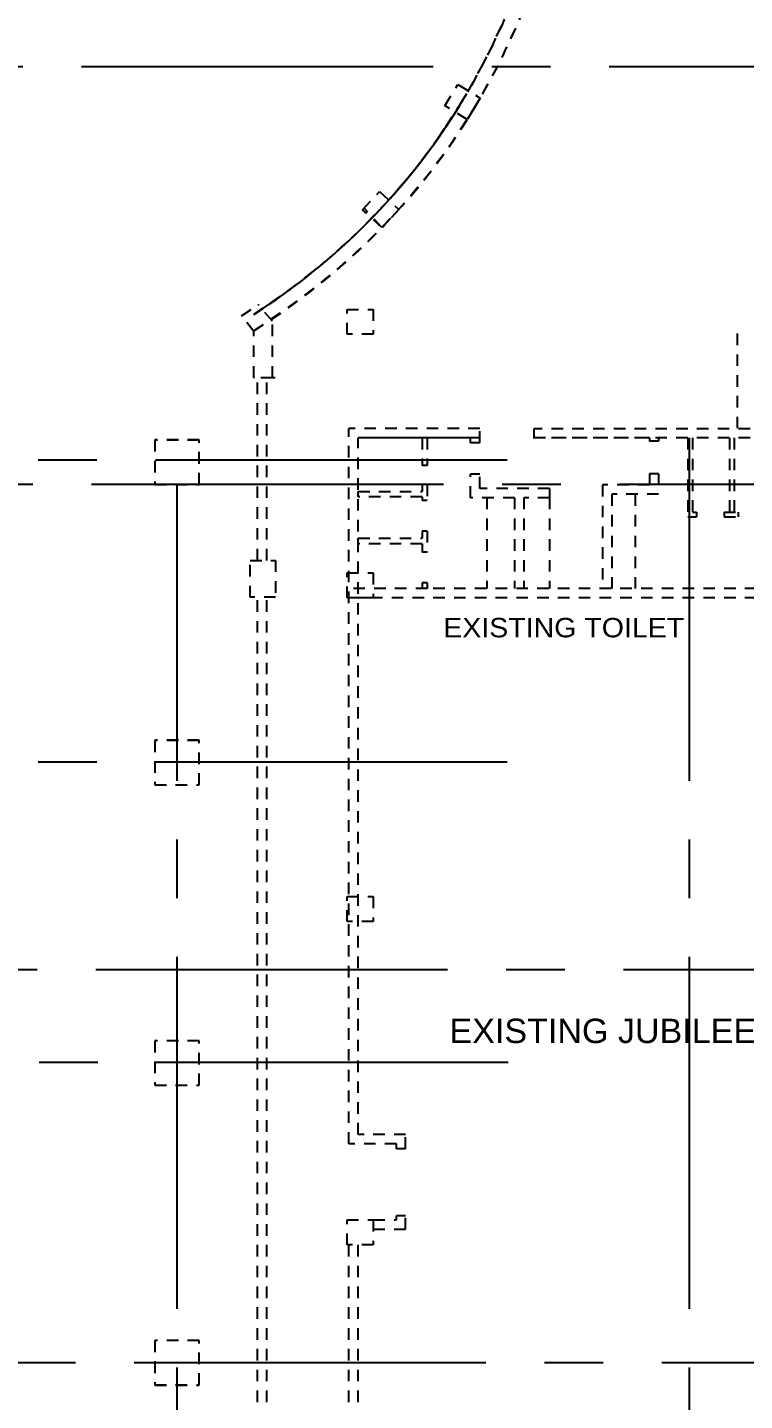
# Model space of a CAD drawing. Header units: millimetres. Extents: x 2148 to 2681, y 758 to 986.
# Drawn here: x 2517.98 to 2525.74, y 950.56 to 965.42 of the extents above; entities that cross this region are included whole.
import ezdxf

# ---------------------------------------------------------------- set-up
doc = ezdxf.new("R2010")
doc.units = ezdxf.units.MM
for name, pattern in [('CENTER2', [28.575, 19.05, -3.175, 3.175, -3.175]), ('DASHED2', [0.375, 0.25, -0.125]), ('HIDDEN', [0.375, 0.25, -0.125])]:
    doc.linetypes.add(name, pattern=pattern)
for name, color, linetype in [('DR', 7, 'Continuous'), ('HATCH', 8, 'Continuous'), ('S_GRID LINES', 252, 'Continuous'), ('TEXT', 6, 'Continuous')]:
    doc.layers.add(name, color=color, linetype=linetype)
doc.styles.add('MMTX$0$ESMX$0$X-OPTA1D', font='x-opta1d')
doc.styles.add('SWISS', font='swissl.ttf')

# ---------------------------------------------------------------- blocks, each defined once
blk = doc.blocks.new('EXISTING')
at = {"layer": 'HATCH', "linetype": 'HIDDEN', "ltscale": 0.5}
for p, q in [((-79728.775, -2153.377), (-79728.968, -2153.166)), ((-79728.775, -2153.377), (-79728.968, -2153.166)), ((-79730.296, -2154.331), (-79730.115, -2154.209)), ((-79730.296, -2154.331), (-79730.115, -2154.209)), ((-79729.961, -2154.388), (-79730.115, -2154.209)), ((-79729.961, -2154.388), (-79730.115, -2154.209)), ((-79730.163, -2154.502), (-79730.296, -2154.331)), ((-79730.163, -2154.502), (-79730.296, -2154.331)), ((-79730.163, -2155.001), (-79730.163, -2154.502)), ((-79730.163, -2155.001), (-79730.163, -2154.502)), ((-79729.961, -2155.001), (-79729.961, -2154.388)), ((-79729.961, -2155.001), (-79729.961, -2154.388)), ((-79724.927, -2154.523), (-79724.927, -2155.552)), ((-79724.927, -2154.523), (-79724.927, -2155.552)), ((-79729.961, -2155.001), (-79730.163, -2155.001)), ((-79729.931, -2155.001), (-79730.163, -2155.001)), ((-79730.123, -2156.977), (-79730.123, -2155.001)), ((-79730.023, -2156.977), (-79730.023, -2155.001)), ((-79729.132, -2163.289), (-79729.132, -2155.551)), ((-79727.715, -2155.551), (-79729.132, -2155.551)), ((-79727.715, -2155.551), (-79729.132, -2155.551)), ((-79727.715, -2155.551), (-79729.132, -2155.551)), ((-79727.715, -2155.704), (-79727.715, -2155.551)), ((-79720.964, -2155.552), (-79727.132, -2155.552)), ((-79727.132, -2155.552), (-79727.132, -2155.652)), ((-79720.964, -2155.552), (-79727.132, -2155.552)), ((-79727.132, -2155.552), (-79727.132, -2155.652)), ((-79720.964, -2155.552), (-79727.132, -2155.552)), ((-79729.032, -2163.189), (-79729.032, -2155.651)), ((-79728.284, -2155.651), (-79729.032, -2155.651)), ((-79728.284, -2155.651), (-79729.032, -2155.651)), ((-79727.715, -2155.651), (-79729.032, -2155.651)), ((-79728.341, -2155.651), (-79728.341, -2155.95)), ((-79728.284, -2155.651), (-79728.284, -2155.95)), ((-79727.815, -2155.651), (-79728.284, -2155.651)), ((-79727.815, -2155.651), (-79728.284, -2155.651)), ((-79727.815, -2155.704), (-79727.815, -2155.651)), ((-79727.132, -2155.558), (-79727.132, -2155.658)), ((-79725.879, -2155.652), (-79727.132, -2155.652)), ((-79725.879, -2155.652), (-79727.132, -2155.652)), ((-79720.964, -2155.652), (-79727.132, -2155.652)), ((-79725.879, -2155.652), (-79725.879, -2155.688)), ((-79725.879, -2155.652), (-79725.879, -2155.688)), ((-79725.879, -2155.652), (-79725.879, -2155.688)), ((-79725.779, -2155.688), (-79725.879, -2155.688)), ((-79725.779, -2155.688), (-79725.879, -2155.688)), ((-79725.779, -2155.688), (-79725.879, -2155.688)), ((-79720.964, -2155.652), (-79725.779, -2155.652)), ((-79725.779, -2155.652), (-79725.779, -2155.688)), ((-79720.964, -2155.652), (-79725.779, -2155.652)), ((-79725.779, -2155.652), (-79725.779, -2155.688)), ((-79725.779, -2155.652), (-79725.779, -2155.688)), ((-79725.461, -2155.652), (-79725.461, -2156.506)), ((-79725.411, -2155.652), (-79725.411, -2156.456)), ((-79725.01, -2155.652), (-79725.01, -2156.456)), ((-79724.96, -2155.652), (-79724.96, -2156.456)), ((-79727.715, -2155.704), (-79727.815, -2155.704)), ((-79728.284, -2155.95), (-79728.341, -2155.95)), ((-79727.815, -2156.299), (-79727.815, -2156.043)), ((-79727.715, -2156.043), (-79727.815, -2156.043)), ((-79727.715, -2156.199), (-79727.715, -2156.043)), ((-79725.879, -2156.039), (-79725.879, -2156.16)), ((-79725.779, -2156.039), (-79725.879, -2156.039)), ((-79725.779, -2156.039), (-79725.779, -2156.26)), ((-79728.341, -2156.156), (-79728.341, -2156.23)), ((-79728.284, -2156.156), (-79728.341, -2156.156)), ((-79728.341, -2156.29), (-79728.341, -2156.33)), ((-79728.284, -2156.156), (-79728.284, -2156.33)), ((-79726.961, -2156.199), (-79727.715, -2156.199)), ((-79726.961, -2156.199), (-79726.961, -2156.299)), ((-79725.879, -2156.16), (-79726.387, -2156.16)), ((-79726.387, -2156.16), (-79726.387, -2157.283)), ((-79725.779, -2156.26), (-79726.287, -2156.26)), ((-79726.287, -2156.26), (-79726.287, -2157.283)), ((-79726.033, -2156.26), (-79726.033, -2157.283)), ((-79728.284, -2156.33), (-79728.341, -2156.33)), ((-79727.339, -2156.299), (-79727.815, -2156.299)), ((-79727.64, -2156.299), (-79727.64, -2157.283)), ((-79727.339, -2156.299), (-79727.339, -2157.283)), ((-79727.239, -2156.299), (-79727.239, -2157.283)), ((-79726.961, -2156.299), (-79727.239, -2156.299)), ((-79726.961, -2156.299), (-79726.961, -2157.283)), ((-79725.461, -2156.506), (-79725.37, -2156.506)), ((-79725.411, -2156.456), (-79725.37, -2156.456)), ((-79725.37, -2156.456), (-79725.37, -2156.506)), ((-79725.07, -2156.456), (-79724.918, -2156.456)), ((-79725.07, -2156.456), (-79725.07, -2156.506)), ((-79725.07, -2156.506), (-79724.918, -2156.506)), ((-79724.918, -2156.456), (-79724.918, -2156.506)), ((-79728.341, -2156.66), (-79728.341, -2156.738)), ((-79728.284, -2156.66), (-79728.341, -2156.66)), ((-79728.284, -2156.66), (-79728.284, -2156.889)), ((-79728.341, -2156.798), (-79728.341, -2156.889)), ((-79728.284, -2156.889), (-79728.341, -2156.889)), ((-79728.284, -2157.283), (-79729.132, -2157.283)), ((-79728.341, -2157.219), (-79728.341, -2157.283)), ((-79728.284, -2157.219), (-79728.341, -2157.219)), ((-79728.284, -2157.219), (-79728.284, -2157.283)), ((-79724.494, -2157.283), (-79728.284, -2157.283)), ((-79730.123, -2167.884), (-79730.123, -2157.376)), ((-79730.023, -2167.884), (-79730.023, -2157.376)), ((-79724.494, -2157.383), (-79729.132, -2157.383)), ((-79728.519, -2163.189), (-79729.032, -2163.189)), ((-79728.519, -2163.343), (-79728.519, -2163.189)), ((-79728.619, -2163.289), (-79729.132, -2163.289)), ((-79728.619, -2163.343), (-79728.619, -2163.289)), ((-79728.519, -2163.343), (-79728.619, -2163.343)), ((-79728.869, -2164.114), (-79728.619, -2164.114)), ((-79728.619, -2164.114), (-79728.619, -2164.069)), ((-79728.519, -2164.069), (-79728.619, -2164.069)), ((-79728.519, -2164.214), (-79728.519, -2164.069)), ((-79729.132, -2167.884), (-79729.132, -2164.298)), ((-79729.032, -2167.884), (-79729.032, -2164.298)), ((-79728.869, -2164.214), (-79728.519, -2164.214))]:
    blk.add_line(p, q, dxfattribs=at)
at = {"layer": 'HATCH', "linetype": 'HIDDEN', "ltscale": 0.5, "elevation": 0}
for points in [[(-79727.71, -2151.975), (-79727.851, -2152.205), (-79728.094, -2152.057), (-79727.953, -2151.827)], [(-79728.591, -2153.18), (-79728.775, -2153.377), (-79728.984, -2153.183), (-79728.8, -2152.986)], [(-79728.591, -2153.18), (-79728.775, -2153.377), (-79728.984, -2153.183), (-79728.8, -2152.986)], [(-79728.869, -2154.261), (-79728.869, -2154.53), (-79729.153, -2154.53), (-79729.153, -2154.261)], [(-79728.869, -2154.261), (-79728.869, -2154.53), (-79729.153, -2154.53), (-79729.153, -2154.261)], [(-79729.926, -2156.977), (-79729.926, -2157.376), (-79730.202, -2157.376), (-79730.202, -2156.977)], [(-79728.869, -2157.113), (-79728.869, -2157.383), (-79729.153, -2157.383), (-79729.153, -2157.113)], [(-79728.869, -2160.615), (-79728.869, -2160.885), (-79729.153, -2160.885), (-79729.153, -2160.615)], [(-79728.869, -2164.114), (-79728.869, -2164.384), (-79729.153, -2164.384), (-79729.153, -2164.114)]]:
    blk.add_lwpolyline(points, close=True, dxfattribs=at)
for points in [[(-79727.762, -2152.06), (-79727.851, -2152.205), (-79728.089, -2152.06)], [(-79728.341, -2156.29), (-79729.032, -2156.29), (-79729.032, -2156.23), (-79728.341, -2156.23)], [(-79728.341, -2156.798), (-79729.032, -2156.798), (-79729.032, -2156.738), (-79728.341, -2156.738)]]:
    blk.add_lwpolyline(points, dxfattribs=at)
at = {"layer": 'HATCH', "linetype": 'HIDDEN', "ltscale": 0.5}
for centre, radius, start, end in [((-79734.006, -2148.292), 7.295, 301.7835, 3.6077), ((-79734.006, -2148.292), 7.145, 302.5318, 3.6077), ((-79734.006, -2148.292), 7.295, 303.5395, 2.2599), ((-79734.006, -2148.292), 7.145, 315.8037, 2.2599), ((-79734.006, -2148.292), 7.145, 302.5318, 328.1684), ((-79734.006, -2148.292), 7.295, 301.7835, 328.8969), ((-79734.006, -2148.292), 7.295, 303.5395, 328.8969), ((-79734.006, -2148.292), 7.145, 315.8037, 328.1684), ((-79733.653, -2148.782), 6.692, 303.3422, 313.9466)]:
    blk.add_arc(centre, radius, start, end, dxfattribs=at)

msp = doc.modelspace()

# ---------------------------------------------------------------- linework, layer by layer
at = {"layer": 'DR', "ltscale": 10}
msp.add_arc((2516.5863225, 968.3362658), 7.1453121, 302.53182934, 328.1683831, dxfattribs=at)
at = {"layer": 'HATCH', "color": 4, "linetype": 'DASHED2', "ltscale": 0.5, "elevation": 0}
for points in [[(2519.838657, 960.4742599), (2519.838657, 960.9542599), (2519.358657, 960.9542599), (2519.358657, 960.4742599)], [(2519.838657, 960.4742599), (2519.838657, 960.9542599), (2519.358657, 960.9542599), (2519.358657, 960.4742599)], [(2519.838657, 960.472635), (2519.838657, 960.952635), (2519.358657, 960.952635), (2519.358657, 960.472635)], [(2519.838657, 960.472635), (2519.838657, 960.952635), (2519.358657, 960.952635), (2519.358657, 960.472635)], [(2519.838657, 957.2242599), (2519.838657, 957.7042599), (2519.358657, 957.7042599), (2519.358657, 957.2242599)], [(2519.838657, 957.2242599), (2519.838657, 957.7042599), (2519.358657, 957.7042599), (2519.358657, 957.2242599)], [(2519.838657, 957.222635), (2519.838657, 957.702635), (2519.358657, 957.702635), (2519.358657, 957.222635)], [(2519.838657, 957.222635), (2519.838657, 957.702635), (2519.358657, 957.702635), (2519.358657, 957.222635)], [(2519.838657, 953.9742599), (2519.838657, 954.4542599), (2519.358657, 954.4542599), (2519.358657, 953.9742599)], [(2519.838657, 953.972635), (2519.838657, 954.452635), (2519.358657, 954.452635), (2519.358657, 953.972635)], [(2519.838657, 950.7303585), (2519.838657, 951.2103585), (2519.358657, 951.2103585), (2519.358657, 950.7303585)], [(2519.838657, 950.7287336), (2519.838657, 951.2087336), (2519.358657, 951.2087336), (2519.358657, 950.7287336)]]:
    msp.add_lwpolyline(points, close=True, dxfattribs=at)
at = {"layer": 'HATCH', "color": 4, "linetype": 'DASHED2', "ltscale": 0.5}
for points in [[(2519.838657, 953.9742599), (2519.838657, 954.4542599), (2519.358657, 954.4542599), (2519.358657, 953.9742599)], [(2519.838657, 953.972635), (2519.838657, 954.452635), (2519.358657, 954.452635), (2519.358657, 953.972635)], [(2519.838657, 950.7303585), (2519.838657, 951.2103585), (2519.358657, 951.2103585), (2519.358657, 950.7303585)], [(2519.838657, 950.7287336), (2519.838657, 951.2087336), (2519.358657, 951.2087336), (2519.358657, 950.7287336)]]:
    msp.add_lwpolyline(points, close=True, dxfattribs=at)
at = {"layer": 'S_GRID LINES', "linetype": 'CENTER2', "ltscale": 0.2}
for p, q in [((2556.662572, 964.9914942, 0), (2494.1518229, 964.9914942, 0)), ((2525.1489709, 922.9776771, 0), (2525.1489709, 960.9754912, 0)), ((2523.1739198, 960.7338663, 0), (2491.4040531, 960.7338663, 0)), ((2556.7733003, 960.4722324, 0), (2494.1518229, 960.4722324, 0)), ((2519.5989709, 922.9776771, 0), (2519.5989709, 960.4722324, 0)), ((2523.1739198, 957.469311, 0), (2485.1773584, 957.469311, 0)), ((2556.8178189, 955.2203176), (2494.1518229, 955.2203176)), ((2523.1844707, 954.219311, 0), (2485.1849862, 954.219311, 0)), ((2528.658657, 950.969311), (2494.1518229, 950.969311))]:
    msp.add_line(p, q, dxfattribs=at)

# ---------------------------------------------------------------- block references
at = {"layer": 'HATCH', "color": 2, "lineweight": -3}
msp.add_blockref('EXISTING', (82250.5926086, 3116.6282593, 0), dxfattribs=at)

# ---------------------------------------------------------------- texts
at = {"color": 2, "style": 'MMTX$0$ESMX$0$X-OPTA1D', "width": 1.1}
msp.add_text('EXISTING TOILET', height=0.21, dxfattribs=at).set_placement((2522.4815053, 958.8187234, 0))
at = {"layer": 'TEXT', "style": 'SWISS'}
msp.add_text('EXISTING JUBILEE BLDG.', height=0.264, dxfattribs=at).set_placement((2522.5492963, 954.4285133, 0))

doc.saveas('drawing.dxf')
